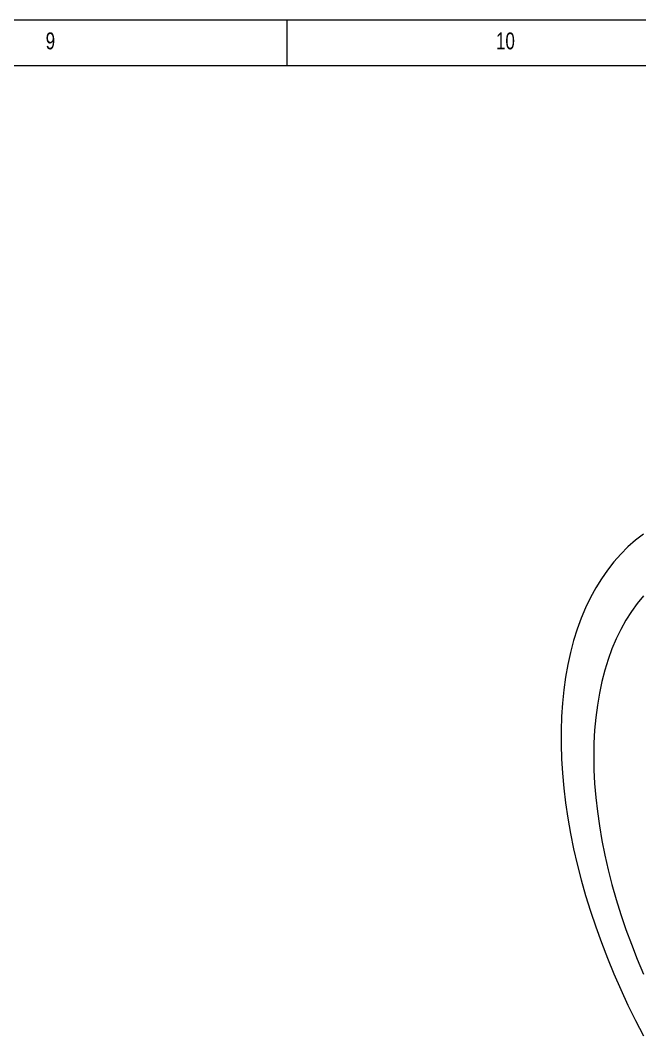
# Model space of a CAD drawing. Header units: inches. Extents: x 0.2 to 32.9, y 0.2 to 23.2.
# Drawn here: x 17.371 to 20.045, y 18.804 to 23.189 of the extents above; entities that cross this region are included whole.
import ezdxf

# ---------------------------------------------------------------- set-up
doc = ezdxf.new("R2010")
doc.units = ezdxf.units.IN
doc.header["$MEASUREMENT"] = 0
doc.styles.add('SLDTEXTSTYLE0', font='TXT', dxfattribs={"width": 0.75})

msp = doc.modelspace()

# ---------------------------------------------------------------- linework, layer by layer
at = {"color": 7, "linetype": 'Continuous', "lineweight": 0}
for p, q in [((32.913386, 23.188976), (0.19685, 23.188976)), ((18.523622, 22.992126), (18.523622, 23.188976)), ((32.716535, 22.992126), (0.393701, 22.992126))]:
    msp.add_line(p, q, dxfattribs=at)
at = {"color": 7, "linetype": 'Continuous', "lineweight": 15, "flags": 128}
for points in [[(20.060718, 20.970244), (20.026592, 20.943761), (19.993975, 20.914973), (19.962914, 20.88392), (19.933452, 20.850645), (19.905628, 20.815193), (19.879481, 20.777615), (19.855048, 20.737962), (19.832362, 20.696289), (19.811455, 20.652653), (19.792356, 20.607115), (19.77509, 20.559737), (19.759682, 20.510585), (19.746153, 20.459727), (19.734522, 20.407234), (19.724805, 20.353177), (19.717015, 20.297632), (19.711163, 20.240676), (19.707257, 20.182386), (19.705303, 20.122844), (19.705303, 20.062132), (19.707257, 20.000333), (19.711163, 19.937534), (19.717015, 19.873821), (19.724805, 19.809282), (19.734522, 19.744006), (19.746153, 19.678083), (19.759682, 19.611606), (19.77509, 19.544664), (19.792356, 19.477352), (19.811455, 19.409762), (19.832362, 19.341987), (19.855048, 19.274121), (19.879481, 19.206258), (19.905628, 19.138492), (19.933452, 19.070916), (19.962914, 19.003624), (19.993975, 18.936708), (20.026592, 18.870262), (20.060718, 18.804377)], [(20.060984, 20.70372), (20.034038, 20.670667), (20.008766, 20.635465), (19.985206, 20.598166), (19.963395, 20.558829), (19.943365, 20.517515), (19.92515, 20.474287), (19.908775, 20.429211), (19.894267, 20.382357), (19.881647, 20.333798), (19.870936, 20.283608), (19.86215, 20.231865), (19.855302, 20.178648), (19.850404, 20.12404), (19.847461, 20.068124), (19.84648, 20.010988), (19.847461, 19.952718), (19.850404, 19.893406), (19.855302, 19.833141), (19.86215, 19.772018), (19.870936, 19.710131), (19.881647, 19.647574), (19.894267, 19.584445), (19.908775, 19.520841), (19.92515, 19.456859), (19.943365, 19.392599), (19.963395, 19.328159), (19.985206, 19.26364), (20.008766, 19.19914), (20.034038, 19.134758), (20.060984, 19.070595)]]:
    msp.add_lwpolyline(points, dxfattribs=at)

# ---------------------------------------------------------------- texts
at = {"color": 7, "linetype": 'Continuous', "lineweight": 0, "attachment_point": 1, "style": 'SLDTEXTSTYLE0'}
for s, insert, char_height in [('9', (17.480725, 23.136537), 0.072917), ('10', (19.424623, 23.136537), 0.0729167)]:
    msp.add_mtext(s, dxfattribs=dict(at, insert=insert, char_height=char_height))

doc.saveas('drawing.dxf')
